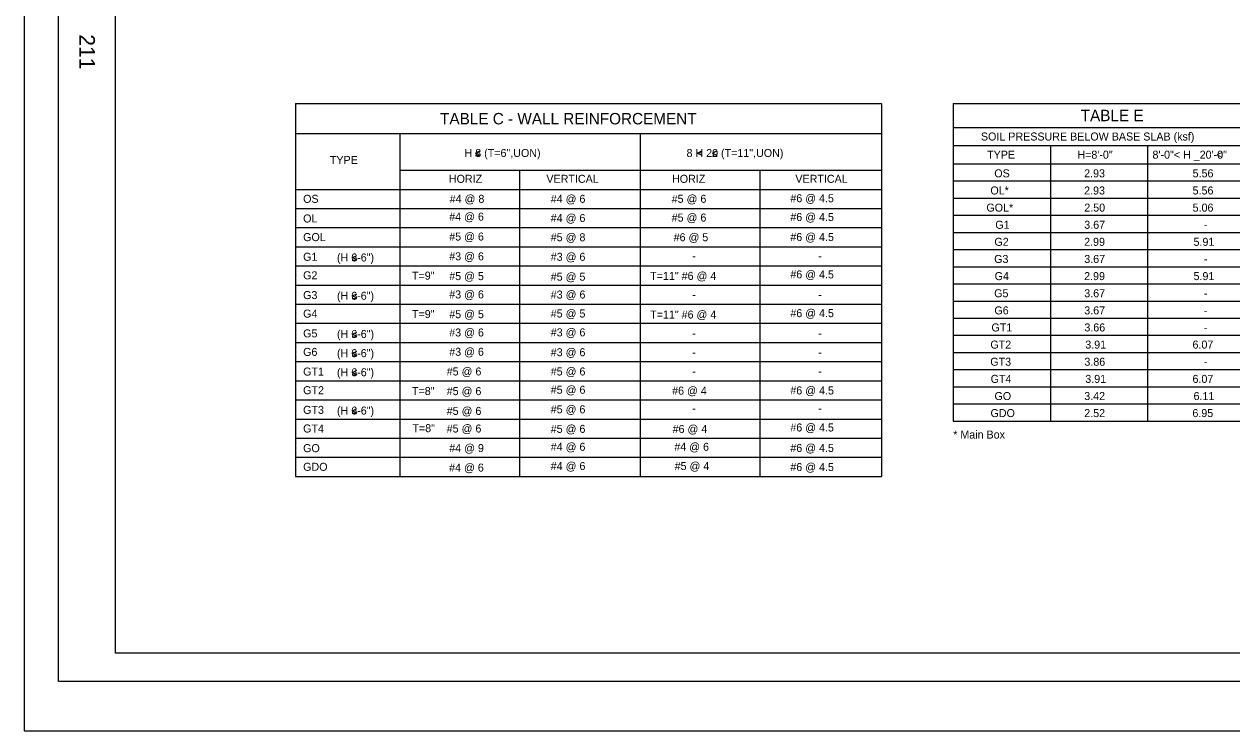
# Model space of a CAD drawing. Extents: x -894 to 866, y -472 to 714.
# Drawn here: x -894 to 162, y -472 to 146 of the extents above; entities that cross this region are included whole.
import ezdxf

# ---------------------------------------------------------------- set-up
doc = ezdxf.new("R2010")
doc.units = 0
for name, color, linetype in [('border_PLOTTING-ELEMENTS', 7, 'Continuous'), ('border_rw_22x34_Cut_Lines', 7, 'Continuous'), ('border_SHEET', 7, 'Continuous'), ('border_WITHIN-BORDER-anno', 7, 'Continuous'), ('df_QTY-TABLE', 7, 'Continuous')]:
    doc.layers.add(name, color=color, linetype=linetype)

msp = doc.modelspace()

# ---------------------------------------------------------------- linework, layer by layer
at = {"layer": 'border_PLOTTING-ELEMENTS'}
for points in [[(-894, -472.4), (866, -472.4), (866, 713.6), (-894, 713.6)], [(-864, 670.6), (836, 670.6), (836, -429.4), (-864, -429.4)]]:
    msp.add_lwpolyline(points, close=True, dxfattribs=at)
at = {"layer": 'border_rw_22x34_Cut_Lines'}
msp.add_lwpolyline([(-864, 670.6), (836, 670.6), (836, -429.4), (-864, -429.4)], close=True, dxfattribs=at)
at = {"layer": 'border_SHEET'}
for p, q in [((-814, -404.4), (-814, 645.6)), ((811, -404.4), (-814, -404.4))]:
    msp.add_line(p, q, dxfattribs=at)
at = {"layer": 'df_QTY-TABLE'}
for p, q in [((-656.7, 76.2), (-656.7, -250)), ((-656.7, 76.2), (-144, 76.2)), ((-144, 76.2), (-144, -250)), ((-81.3, 76.2), (198.7, 76.2)), ((-81.3, 76.2), (-81.3, -201.5)), ((-81.3, 55.4), (198.7, 55.4)), ((-656.7, 49.9), (-564.5, 49.9)), ((-568.3, 49.9), (-144, 49.9)), ((-565.3, 49.9), (-565.3, -250)), ((-355.3, 49.9), (-355.3, -250)), ((-499.2, 32.9), (-495.4, 34.8)), ((-499.2, 32.9), (-495.4, 31.1)), ((-305, 32.9), (-301.1, 34.8)), ((-305, 32.9), (-301.1, 31.1)), ((-291.9, 32.9), (-288.1, 34.8)), ((-291.9, 32.9), (-288.1, 31.1)), ((-81.3, 39.4), (198.7, 39.4)), ((3.7, 39.4), (3.7, -201.5)), ((88.7, 39.4), (88.7, -201.5)), ((-495.6, 30.4), (-499.3, 30.4)), ((-287.9, 29.9), (-291.8, 29.9)), ((-81.3, 23.5), (198.7, 23.5)), ((-565.3, 18), (-384.4, 18)), ((-460.7, 18), (-460.7, -250)), ((-384.4, 18), (-203.5, 18)), ((-250.4, 18), (-250.4, -250)), ((-203.5, 18), (-144, 18)), ((-656.7, 1.1), (-144, 1.1)), ((-81.3, 8.5), (198.7, 8.5)), ((-81.3, -6.5), (198.7, -6.5)), ((-656.7, -15.6), (-144, -15.6)), ((-81.3, -21.5), (198.7, -21.5)), ((-656.7, -32.3), (-144, -32.3)), ((-81.3, -36.5), (198.7, -36.5)), ((-656.7, -49.1), (-144, -49.1)), ((-81.3, -51.5), (198.7, -51.5)), ((-603.3, -61), (-607.1, -61)), ((-606.9, -58.4), (-603.1, -56.6)), ((-606.9, -58.4), (-603.1, -60.3)), ((-656.7, -65.8), (-144, -65.8)), ((-81.3, -66.5), (198.7, -66.5)), ((-656.7, -82.6), (-144, -82.6)), ((-81.3, -81.5), (198.7, -81.5)), ((-603.3, -94.5), (-607.1, -94.5)), ((-606.9, -91.9), (-603.1, -90.1)), ((-606.9, -91.9), (-603.1, -93.8)), ((-656.7, -99.3), (-144, -99.3)), ((-81.3, -96.5), (198.7, -96.5)), ((-656.7, -116), (-144, -116)), ((-81.3, -111.5), (198.7, -111.5)), ((-606.9, -125.4), (-603.1, -123.6)), ((-606.9, -125.4), (-603.1, -127.3)), ((-81.3, -126.5), (198.7, -126.5)), ((-656.7, -132.8), (-144, -132.8)), ((-603.3, -128), (-607.1, -128)), ((-603.3, -144.7), (-607.1, -144.7)), ((-606.9, -142.2), (-603.1, -140.3)), ((-606.9, -142.2), (-603.1, -144)), ((-81.3, -141.5), (198.7, -141.5)), ((-656.7, -149.5), (-144, -149.5)), ((-606.9, -158.9), (-603.1, -157.1)), ((-81.3, -156.5), (198.7, -156.5)), ((-656.7, -166.3), (-144, -166.3)), ((-603.3, -161.4), (-607.1, -161.4)), ((-606.9, -158.9), (-603.1, -160.7)), ((-81.3, -171.5), (198.7, -171.5)), ((-656.7, -183), (-144, -183)), ((-81.3, -186.5), (198.7, -186.5)), ((-656.7, -199.8), (-144, -199.8)), ((-603.3, -194.9), (-607.1, -194.9)), ((-606.9, -192.4), (-603.1, -190.5)), ((-606.9, -192.4), (-603.1, -194.2)), ((-81.3, -201.5), (198.7, -201.5)), ((-656.7, -216.5), (-144, -216.5)), ((-656.7, -233.2), (-144, -233.2)), ((-656.7, -250), (-144, -250))]:
    msp.add_line(p, q, dxfattribs=at)

# ---------------------------------------------------------------- texts
at = {"layer": 'border_WITHIN-BORDER-anno'}
msp.add_text('211', height=13.78, rotation=270, dxfattribs=at).set_placement((-845.9, 136.8))
at = {"layer": 'df_QTY-TABLE'}
for s, height, p in [('TABLE C - WALL REINFORCEMENT', 10, (-530.2, 58)), ('TABLE E', 10, (30.2, 60.8)), ('SOIL PRESSURE BELOW BASE SLAB (ksf)', 7, (-57.1, 43.9)), ('H 8 (T=6",UON)', 7, (-508.8, 29.5)), ('8 H 20 (T=11",UON)', 7, (-314.6, 29.5)), ('TYPE', 7, (-51.7, 28)), ('H=8\'-0"', 7, (27.3, 28)), ('8\'-0"< H _20\'-0"', 7, (93, 28)), ('<', 7, (149.1, 28)), ('TYPE', 7, (-626.6, 23.4)), ('HORIZ', 7, (-522.5, 6.9)), ('VERTICAL', 7, (-437.2, 6.9)), ('HORIZ', 7, (-327.3, 6.9)), ('VERTICAL', 7, (-219.4, 6.9)), ('OS', 7, (-45.4, 11.7)), ('2.93', 7, (33.2, 11.7)), ('5.56', 7, (128.1, 11.7)), ('OL*', 7, (-48.8, -3.3)), ('2.93', 7, (33.2, -3.3)), ('5.56', 7, (128.1, -3.3)), ('OS', 7, (-650, -10.6)), ('#4 @ 8', 7, (-521.8, -10.6)), ('#4 @ 6', 7, (-433.4, -10.6)), ('#5 @ 6', 7, (-327.6, -10.6)), ('#6 @ 4.5', 7, (-223.8, -10.1)), ('OL', 7, (-650, -27.8)), ('#4 @ 6', 7, (-522.2, -26.2)), ('#4 @ 6', 7, (-433.4, -27.4)), ('#5 @ 6', 7, (-327.6, -27)), ('#6 @ 4.5', 7, (-223.8, -26.5)), ('GOL*', 7, (-52.3, -18.3)), ('2.50', 7, (33.3, -18.3)), ('5.06', 7, (128.1, -18.3)), ('G1', 7, (-44.5, -33.3)), ('3.67', 7, (33.3, -33.3)), ('-', 7, (137.9, -33.3)), ('GOL', 7, (-650, -44.1)), ('#5 @ 6', 7, (-522.2, -43.6)), ('#5 @ 8', 7, (-433.4, -44.2)), ('#6 @ 5', 7, (-325.9, -44.2)), ('#6 @ 4.5', 7, (-223.8, -44)), ('G2 ', 7, (-45.3, -48.2)), ('2.99', 7, (33.2, -48.2)), ('5.91', 7, (128.9, -48.2)), ('G1', 7, (-650, -61.3)), ('(H 6-6")', 7, (-620.4, -61.9)), ('#3 @ 6', 7, (-522.2, -60.9)), ('#3 @ 6', 7, (-433.4, -61.3)), ('-', 7, (-309.6, -60.6)), ('-', 7, (-199.5, -60.6)), ('G3', 7, (-45.5, -63.2)), ('3.67', 7, (33.3, -63.2)), ('-', 7, (137.9, -63.2)), ('G2', 7, (-650, -77.5)), ('T=9"', 7, (-554.8, -77.8)), ('#5 @ 5', 7, (-522.2, -78.2)), ('#5 @ 5', 7, (-433.4, -78.7)), ('T=11" #6 @ 4', 7, (-346.4, -78)), ('#6 @ 4.5', 7, (-223.8, -76.7)), ('G4 ', 7, (-45.1, -78.2)), ('2.99', 7, (33.2, -78.2)), ('5.91', 7, (128.9, -78.2)), ('G3', 7, (-650, -94.8)), ('(H 6-6")', 7, (-620.4, -95.4)), ('#3 @ 6', 7, (-522.2, -94.2)), ('#3 @ 6', 7, (-433.4, -94.3)), ('-', 7, (-309.6, -94.4)), ('-', 7, (-199.5, -94.4)), ('G5', 7, (-45.5, -93.2)), ('3.67', 7, (33.3, -93.2)), ('-', 7, (137.9, -93.2)), ('G4', 7, (-650, -111)), ('T=9"', 7, (-554.8, -111.4)), ('#5 @ 5', 7, (-522.2, -111.5)), ('#5 @ 5', 7, (-433.4, -110.9)), ('T=11" #6 @ 4', 7, (-346.4, -111.8)), ('#6 @ 4.5', 7, (-223.8, -110.6)), ('G6', 7, (-45.3, -108.2)), ('3.67', 7, (33.3, -108.2)), ('-', 7, (137.9, -108.2)), ('GT1', 7, (-47.9, -123.1)), ('3.66', 7, (33.4, -123.1)), ('G5', 7, (-650, -128.3)), ('(H 6-6")', 7, (-620.4, -128.8)), ('#3 @ 6', 7, (-522.2, -127.5)), ('#3 @ 6', 7, (-433.4, -127.4)), ('-', 7, (-309.6, -128.2)), ('-', 7, (-199.5, -128.2)), ('-', 7, (137.9, -123.1)), ('#3 @ 6', 7, (-522.2, -144.4)), ('GT2', 7, (-48.8, -138.1)), ('3.91', 7, (34.2, -138.1)), ('6.07', 7, (128, -138.1)), ('G6', 7, (-650, -144.5)), ('(H 6-6")', 7, (-620.4, -145.6)), ('#3 @ 6', 7, (-433.4, -144.8)), ('-', 7, (-309.6, -144.9)), ('-', 7, (-199.5, -144.9)), ('GT3', 7, (-48.9, -153.1)), ('3.86', 7, (33.4, -153.1)), ('GT1', 7, (-650, -161.7)), ('(H 6-6")', 7, (-620.4, -162.3)), ('#5 @ 6', 7, (-524.4, -161.6)), ('#5 @ 6', 7, (-433.4, -161.6)), ('-', 7, (-309.6, -161.5)), ('-', 7, (-199.5, -161.5)), ('-', 7, (137.9, -153.1)), ('GT4', 7, (-48.6, -168.1)), ('3.91', 7, (34.2, -168.1)), ('6.07', 7, (128, -168.1)), ('GT2', 7, (-650, -178)), ('T=8"', 7, (-554.8, -178.7)), ('#5 @ 6', 7, (-524.4, -178.8)), ('#5 @ 6', 7, (-433.4, -177.6)), ('#6 @ 4', 7, (-327.2, -178.4)), ('#6 @ 4.5', 7, (-223.8, -178.2)), ('GO', 7, (-45.2, -183.1)), ('3.42', 7, (33.3, -183.1)), ('6.11', 7, (128.9, -183.1)), ('GT3', 7, (-650, -195.2)), ('(H 6-6")', 7, (-620.4, -195.8)), ('#5 @ 6', 7, (-524.4, -196.1)), ('#5 @ 6', 7, (-433.4, -194.7)), ('-', 7, (-309.6, -193.7)), ('-', 7, (-199.5, -193.7)), ('GDO', 7, (-48.7, -198)), ('2.52', 7, (33.3, -198)), ('6.95', 7, (127.9, -198)), ('GT4', 7, (-650, -211.5)), ('T=8"', 7, (-554.4, -211.2)), ('#5 @ 6', 7, (-524.4, -211.5)), ('#5 @ 6', 7, (-433.4, -211.8)), ('#6 @ 4', 7, (-326.8, -211.9)), ('#6 @ 4.5', 7, (-223.8, -210.6)), ('* Main Box', 7, (-81.3, -216.8)), ('GO', 7, (-650, -228.7)), ('#4 @ 9', 7, (-522.2, -228.6)), ('#4 @ 6', 7, (-433.4, -227.5)), ('#4 @ 6', 7, (-325.3, -227.5)), ('#6 @ 4.5', 7, (-223.8, -228.5)), ('GDO', 7, (-650, -245)), ('#4 @ 6', 7, (-522.3, -245.7)), ('#4 @ 6', 7, (-433.4, -244.3)), ('#5 @ 4', 7, (-325, -244.3)), ('#6 @ 4.5', 7, (-223.8, -245.2))]:
    msp.add_text(s, height=height, dxfattribs=at).set_placement(p)

doc.saveas('drawing.dxf')
